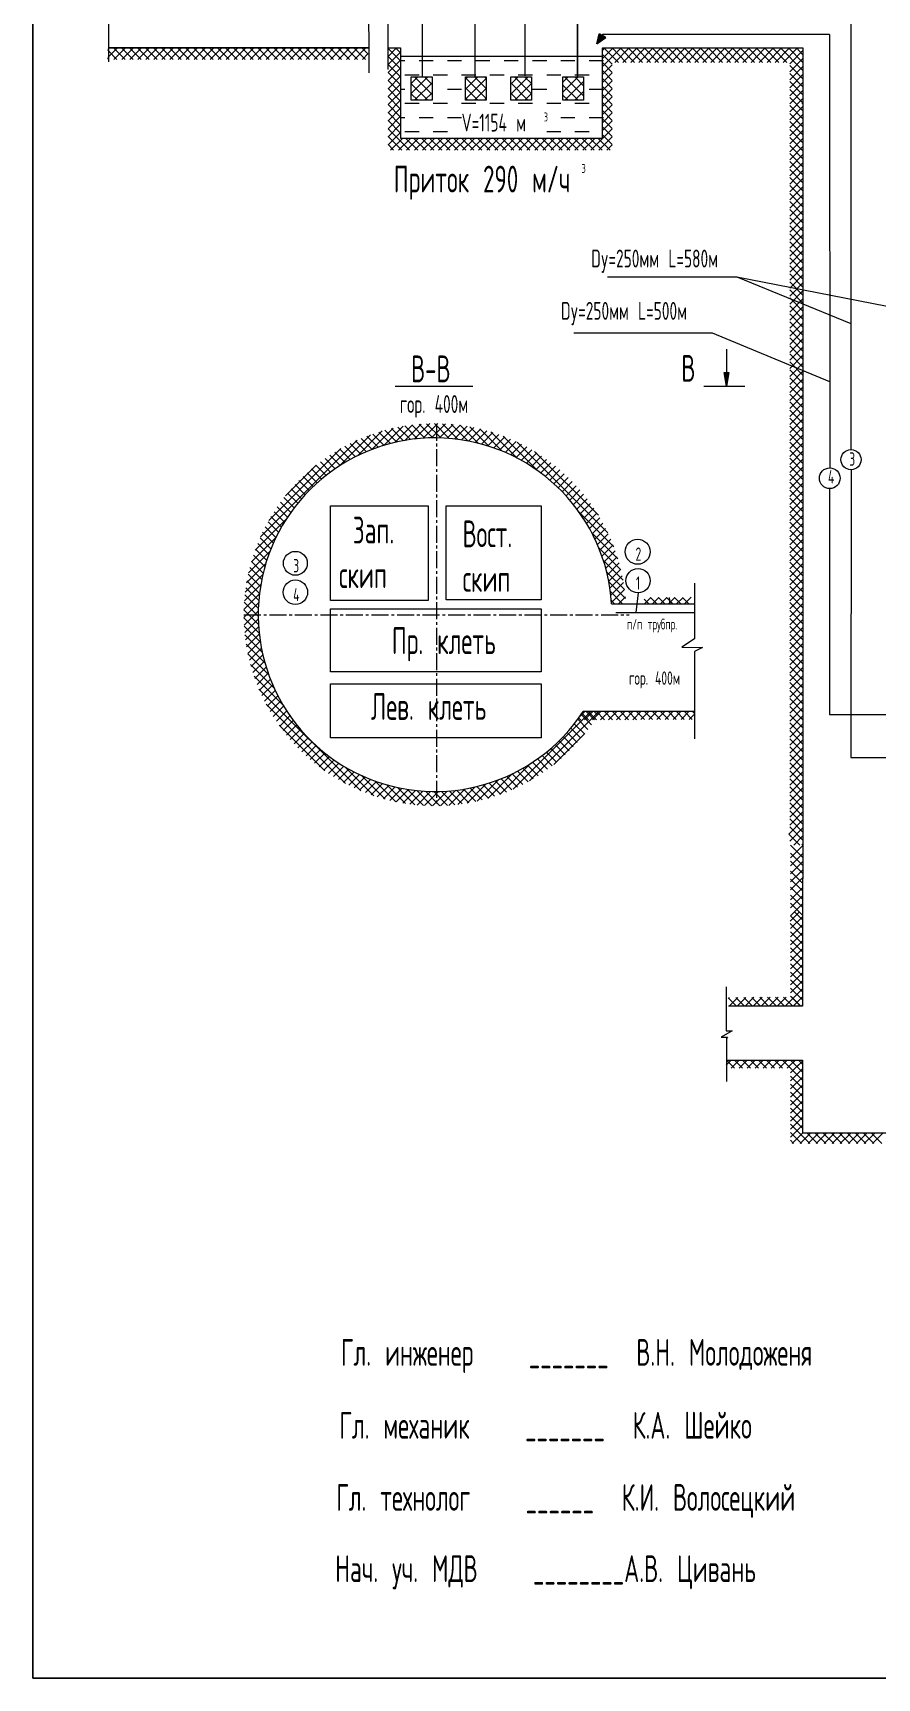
# Model space of a CAD drawing. Header units: millimetres. Extents: x 1857 to 3971, y -2050 to 1510.
# Drawn here: x 1857 to 2803, y -2050 to -207 of the extents above; entities that cross this region are included whole.
import ezdxf

# ---------------------------------------------------------------- set-up
doc = ezdxf.new("R2010")
doc.units = ezdxf.units.MM
doc.linetypes.add('осевая2', pattern=[28.575, 19.05, -3.175, 3.175, -3.175])
doc.styles.get("Standard").update_dxf_attribs({"font": 'txt.shx', "width": 0.6, "height": 10})
pattern_1 = [(45, (2623.195, 0), (-4.490128, 4.490128), []), (135, (2623.195, 0), (-4.490128, -4.490128), [])]

# ---------------------------------------------------------------- blocks, each defined once
blk = doc.blocks.new('стрелка')
blk.add_hatch(color=256).paths.add_polyline_path([(-130.5, 474.7), (-140.5, 467.6), (-137.8, 479.1)])
for p, q in [((-140.5, 467.6), (-137.8, 479.1)), ((-130.5, 474.7), (-140.5, 467.6)), ((-137.8, 479.1), (-130.5, 474.7))]:
    blk.add_line(p, q)

msp = doc.modelspace()

# ---------------------------------------------------------------- hatches: boundary and pattern name
at = {"lineweight": 0}
h = msp.add_hatch(dxfattribs=at)
h.set_pattern_fill('ANSI37', color=256, scale=2, style=0)
h.set_pattern_definition([(45, (2636.648, -383.1306), (-4.49013, 4.49013), []), (135, (2636.648, -383.1306), (-4.49013, -4.49013), [])])
h.paths.add_polyline_path([(1941.1, -236.7), (2232.8, -236.7), (2232.8, -223.7), (1941.1, -223.7)])
h = msp.add_hatch(dxfattribs=at)
h.set_pattern_fill('ANSI37', color=256, scale=2.5, style=0)
h.set_pattern_definition([(45, (2623.195, 0), (-5.61266, 5.61266), []), (135, (2623.195, 0), (-5.61266, -5.61266), [])])
h.paths.add_polyline_path([(2281, -256.2), (2304.3, -256.2), (2304.3, -282.4), (2281, -282.4)])
h.paths.add_polyline_path([(2365, -280), (2365, -282.4), (2341.8, -282.4), (2341.8, -256.2), (2365, -256.2)])
h.paths.add_polyline_path([(2392.4, -256.2), (2415.6, -256.2), (2415.6, -282.4), (2392.4, -282.4)])
h.paths.add_polyline_path([(2450.8, -256.2), (2474, -256.2), (2474, -282.4), (2450.8, -282.4)])
msp.add_hatch(color=256, dxfattribs=at).paths.add_polyline_path([(2631.6, -587.4), (2636.7, -587.4), (2634, -602.7)])
h = msp.add_hatch(dxfattribs=at)
h.set_pattern_fill('ANSI37', color=256, scale=2, style=0)
h.set_pattern_definition(pattern_1)
edge = h.paths.add_edge_path()
edge.add_line((2492.3, -967), (2473.5, -967))
edge.add_line((2473.5, -967), (2457, -954.8))
edge.add_line((2457, -954.8), (2481.2, -846.5))
edge.add_line((2481.2, -846.5), (2521.4, -846.5))
edge.add_arc((2307.7, -858.8), 214.1, 3.2894, 329.6294)
edge = h.paths.add_edge_path()
edge.add_line((2473.5, -967), (2457, -954.8))
edge.add_line((2457, -954.8), (2481.2, -846.5))
edge.add_line((2481.2, -846.5), (2505.3, -846.5))
edge.add_arc((2307.7, -858.8), 198.1, 3.5554, 326.8772)
h = msp.add_hatch(dxfattribs=at)
h.set_pattern_fill('ANSI37', color=256, scale=2, style=0)
h.set_pattern_definition([(45, (2526.7337, 0), (-4.49013, 4.49013), []), (135, (2526.7337, 0), (-4.49013, -4.49013), [])])
h.paths.add_polyline_path([(2542.3, -846.5), (2594.5, -846.5), (2594.5, -839.3), (2541.7, -839.5)])
h.paths.add_polyline_path([(2473.5, -967), (2598.1, -967), (2598.1, -976), (2466.7, -976.8)])
h = msp.add_hatch(dxfattribs=at)
h.set_pattern_fill('ANSI37', color=256, scale=2, style=0)
h.set_pattern_definition(pattern_1)
h.paths.add_polyline_path([(2636.3, -1297), (2636.3, -1287.7), (2719.2, -1286.9), (2719.2, -1297)])
h.paths.add_polyline_path([(2634, -1357.8), (2633.8, -1366.9), (2719.2, -1366.9), (2719.2, -1357.8)])

# ---------------------------------------------------------------- linework, layer by layer
at = {"lineweight": 15}
for p, q in [((2773.5, 263.8), (2773.5, -589.5)), ((2293.1, -108.9), (2293.1, -256.2)), ((2352.2, -107.9), (2352.2, -255.6)), ((2408.3, -107.9), (2408.3, -255)), ((2749.6, -208.7), (2495.3, -208.7)), ((2749.6, -208.7), (2749.8, -694.3)), ((2254.9, -223.9), (2268.9, -223.9)), ((2268.9, -223.9), (2268.9, -324.9)), ((2268.9, -233), (2495.2, -233)), ((2495.2, -324.9), (2495.2, -223.9)), ((2495.2, -223.9), (2719.8, -223.9)), ((2719.8, -223.9), (2719.8, -1116.9)), ((2268.9, -324.9), (2495.2, -324.9)), ((2634.1, -561.3), (2634.1, -601.6)), ((2773.5, -589.5), (2773.4, -673.8)), ((2608.9, -602.7), (2654.8, -602.7)), ((2773.6, -696.5), (2773.5, -1018.9)), ((2749.6, -717.4), (2749.6, -970.5)), ((2505.3, -846.5), (2598.2, -846.5)), ((2473.5, -967), (2598.1, -967)), ((2749.6, -970.5), (3073.9, -970.5)), ((2773.5, -1018.9), (3076.6, -1018.9)), ((2719.8, -1116.9), (2719.2, -1192)), ((2719.2, -1192), (2719.2, -1297.2)), ((2636.3, -1297), (2719.2, -1297)), ((2634, -1357.8), (2719.2, -1357.8)), ((2719.2, -1357.8), (2719.2, -1439.1)), ((2719.2, -1439.1), (2976.7, -1439.1))]:
    msp.add_line(p, q, dxfattribs=at)
at = {"lineweight": 0}
for p, q in [((2495.3, -208.7), (2491.4, -215.6)), ((2255, -224.5), (2255.6, -223.9)), ((2255, -233.5), (2264.6, -223.9)), ((2268.9, -238.4), (2255, -224.5)), ((2255, -242.5), (2268.9, -228.6)), ((2268.9, -247.4), (2255, -233.4)), ((2255, -251.5), (2268.9, -237.6)), ((2268.9, -229.4), (2263.4, -223.9)), ((2268.9, -238.1), (2273.9, -238.1)), ((2289.8, -238.1), (2305.7, -238.1)), ((2321.6, -238.1), (2337.4, -238.1)), ((2353.3, -238.1), (2369.2, -238.1)), ((2385.1, -238.1), (2400.9, -238.1)), ((2416.8, -238.1), (2432.7, -238.1)), ((2448.6, -238.1), (2464.4, -238.1)), ((2480.3, -238.1), (2496.2, -238.1)), ((2495.2, -226.7), (2498, -223.9)), ((2495.2, -235.7), (2507, -223.9)), ((2495.2, -244.7), (2516, -223.9)), ((2506.2, -242.2), (2495.2, -231.3)), ((2513, -240), (2496.9, -223.9)), ((2521.9, -240), (2505.9, -223.9)), ((2508.9, -240), (2525, -223.9)), ((2530.9, -240), (2514.9, -223.9)), ((2517.9, -240), (2534, -223.9)), ((2539.9, -240), (2523.8, -223.9)), ((2526.9, -240), (2542.9, -223.9)), ((2548.9, -240), (2532.8, -223.9)), ((2535.9, -240), (2551.9, -223.9)), ((2557.9, -240), (2541.8, -223.9)), ((2544.8, -240), (2560.9, -223.9)), ((2566.8, -240), (2550.8, -223.9)), ((2553.8, -240), (2569.9, -223.9)), ((2575.8, -240), (2559.8, -223.9)), ((2562.8, -240), (2578.9, -223.9)), ((2584.8, -240), (2568.7, -223.9)), ((2571.8, -240), (2587.8, -223.9)), ((2593.8, -240), (2577.7, -223.9)), ((2580.8, -240), (2596.8, -223.9)), ((2602.8, -240), (2586.7, -223.9)), ((2589.7, -240), (2605.8, -223.9)), ((2611.7, -240), (2595.7, -223.9)), ((2598.7, -240), (2614.8, -223.9)), ((2620.7, -240), (2604.7, -223.9)), ((2607.7, -240), (2623.8, -223.9)), ((2629.7, -240), (2613.6, -223.9)), ((2616.7, -240), (2632.7, -223.9)), ((2638.7, -240), (2622.6, -223.9)), ((2625.7, -240), (2641.7, -223.9)), ((2647.7, -240), (2631.6, -223.9)), ((2634.6, -240), (2650.7, -223.9)), ((2656.6, -240), (2640.6, -223.9)), ((2643.6, -240), (2659.7, -223.9)), ((2665.6, -240), (2649.6, -223.9)), ((2652.6, -240), (2668.7, -223.9)), ((2674.6, -240), (2658.5, -223.9)), ((2661.6, -240), (2677.6, -223.9)), ((2683.6, -240), (2667.5, -223.9)), ((2670.6, -240), (2686.6, -223.9)), ((2692.6, -240), (2676.5, -223.9)), ((2679.5, -240), (2695.6, -223.9)), ((2701.6, -240), (2685.5, -223.9)), ((2688.5, -240), (2704.6, -223.9)), ((2719.8, -249.3), (2694.5, -223.9)), ((2697.5, -240), (2713.6, -223.9)), ((2719.8, -240.3), (2703.5, -223.9)), ((2704.9, -241.6), (2719.8, -226.6)), ((2704.9, -250.5), (2719.8, -235.6)), ((2719.8, -231.4), (2712.4, -223.9)), ((2268.9, -256.4), (2255, -242.4)), ((2255, -260.5), (2268.9, -246.5)), ((2268.9, -265.3), (2255, -251.4)), ((2255, -269.5), (2268.9, -255.5)), ((2273.9, -254), (2289.8, -254)), ((2305.7, -254), (2321.6, -254)), ((2337.4, -254), (2353.3, -254)), ((2369.2, -254), (2385.1, -254)), ((2400.9, -254), (2416.8, -254)), ((2432.7, -254), (2448.6, -254)), ((2464.4, -254), (2480.3, -254)), ((2506.2, -251.2), (2495.2, -240.2)), ((2495.2, -253.7), (2506.2, -242.7)), ((2506.2, -260.2), (2495.2, -249.2)), ((2495.2, -262.7), (2506.2, -251.7)), ((2719.8, -258.3), (2704.9, -243.4)), ((2704.9, -259.5), (2719.8, -244.6)), ((2719.8, -267.3), (2704.9, -252.4)), ((2704.9, -268.5), (2719.8, -253.6)), ((2718.4, -254), (2719.8, -254)), ((2268.9, -274.3), (2255, -260.4)), ((2255, -278.4), (2268.9, -264.5)), ((2268.9, -283.3), (2255, -269.4)), ((2255, -287.4), (2268.9, -273.5)), ((2268.9, -269.9), (2273.9, -269.9)), ((2321.6, -269.9), (2337.4, -269.9)), ((2416.8, -269.9), (2432.7, -269.9)), ((2480.3, -269.9), (2496.2, -269.9)), ((2506.2, -269.2), (2495.2, -258.2)), ((2495.2, -271.6), (2506.2, -260.7)), ((2506.2, -278.2), (2495.2, -267.2)), ((2495.2, -280.6), (2506.2, -269.6)), ((2506.2, -287.1), (2495.2, -276.2)), ((2719.8, -276.3), (2704.9, -261.3)), ((2704.9, -277.5), (2719.8, -262.6)), ((2719.8, -285.2), (2704.9, -270.3)), ((2704.9, -286.5), (2719.8, -271.5)), ((2268.9, -292.3), (2255, -278.3)), ((2255, -296.4), (2268.9, -282.5)), ((2268.9, -301.3), (2255, -287.3)), ((2255, -305.4), (2268.9, -291.4)), ((2273.9, -285.8), (2289.8, -285.8)), ((2305.7, -285.8), (2321.6, -285.8)), ((2337.4, -285.8), (2353.3, -285.8)), ((2369.2, -285.8), (2385.1, -285.8)), ((2400.9, -285.8), (2416.8, -285.8)), ((2432.7, -285.8), (2448.6, -285.8)), ((2464.4, -285.8), (2480.3, -285.8)), ((2495.2, -289.6), (2506.2, -278.6)), ((2506.2, -296.1), (2495.2, -285.1)), ((2495.2, -298.6), (2506.2, -287.6)), ((2506.2, -305.1), (2495.2, -294.1)), ((2719.8, -294.2), (2704.9, -279.3)), ((2704.9, -295.4), (2719.8, -280.5)), ((2719.8, -303.2), (2704.9, -288.3)), ((2704.9, -304.4), (2719.8, -289.5)), ((2718.4, -285.8), (2719.8, -285.8)), ((2268.9, -310.2), (2255, -296.3)), ((2255, -314.4), (2268.9, -300.4)), ((2268.9, -319.2), (2255, -305.3)), ((2255, -323.3), (2268.9, -309.4)), ((2268.9, -301.6), (2273.9, -301.6)), ((2289.8, -301.6), (2305.7, -301.6)), ((2321.6, -301.6), (2337.4, -301.6)), ((2448.6, -301.6), (2464.4, -301.6)), ((2480.3, -301.6), (2496.2, -301.6)), ((2495.2, -307.6), (2506.2, -296.6)), ((2506.2, -314.1), (2495.2, -303.1)), ((2495.2, -316.5), (2506.2, -305.6)), ((2506.2, -323.1), (2495.2, -312.1)), ((2719.8, -312.2), (2704.9, -297.3)), ((2704.9, -313.4), (2719.8, -298.5)), ((2719.8, -321.2), (2704.9, -306.2)), ((2704.9, -322.4), (2719.8, -307.5)), ((2279.2, -338.5), (2255, -314.3)), ((2255, -332.3), (2268.9, -318.4)), ((2270.3, -338.5), (2255, -323.2)), ((2257.7, -338.5), (2271.4, -324.9)), ((2266.7, -338.5), (2280.4, -324.9)), ((2273.9, -317.5), (2289.8, -317.5)), ((2288.2, -338.5), (2274.5, -324.9)), ((2275.7, -338.5), (2289.3, -324.9)), ((2297.2, -338.5), (2283.5, -324.9)), ((2284.7, -338.5), (2298.3, -324.9)), ((2306.2, -338.5), (2292.5, -324.9)), ((2293.6, -338.5), (2307.3, -324.9)), ((2315.2, -338.5), (2301.5, -324.9)), ((2302.6, -338.5), (2316.3, -324.9)), ((2305.7, -317.5), (2321.6, -317.5)), ((2324.1, -338.5), (2310.5, -324.9)), ((2311.6, -338.5), (2325.3, -324.9)), ((2333.1, -338.5), (2319.4, -324.9)), ((2320.6, -338.5), (2334.2, -324.9)), ((2342.1, -338.5), (2328.4, -324.9)), ((2329.6, -338.5), (2343.2, -324.9)), ((2351.1, -338.5), (2337.4, -324.9)), ((2338.5, -338.5), (2352.2, -324.9)), ((2360.1, -338.5), (2346.4, -324.9)), ((2347.5, -338.5), (2361.2, -324.9)), ((2369, -338.5), (2355.4, -324.9)), ((2356.5, -338.5), (2370.2, -324.9)), ((2378, -338.5), (2364.3, -324.9)), ((2365.5, -338.5), (2379.1, -324.9)), ((2387, -338.5), (2373.3, -324.9)), ((2374.5, -338.5), (2388.1, -324.9)), ((2396, -338.5), (2382.3, -324.9)), ((2383.4, -338.5), (2397.1, -324.9)), ((2405, -338.5), (2391.3, -324.9)), ((2392.4, -338.5), (2406.1, -324.9)), ((2413.9, -338.5), (2400.3, -324.9)), ((2401.4, -338.5), (2415.1, -324.9)), ((2422.9, -338.5), (2409.3, -324.9)), ((2410.4, -338.5), (2424, -324.9)), ((2431.9, -338.5), (2418.2, -324.9)), ((2419.4, -338.5), (2433, -324.9)), ((2440.9, -338.5), (2427.2, -324.9)), ((2428.3, -338.5), (2442, -324.9)), ((2432.7, -317.5), (2448.6, -317.5)), ((2449.9, -338.5), (2436.2, -324.9)), ((2437.3, -338.5), (2451, -324.9)), ((2458.8, -338.5), (2445.2, -324.9)), ((2446.3, -338.5), (2460, -324.9)), ((2467.8, -338.5), (2454.2, -324.9)), ((2455.3, -338.5), (2468.9, -324.9)), ((2476.8, -338.5), (2463.1, -324.9)), ((2464.3, -338.5), (2477.9, -324.9)), ((2464.4, -317.5), (2480.3, -317.5)), ((2485.8, -338.5), (2472.1, -324.9)), ((2473.2, -338.5), (2486.9, -324.9)), ((2494.8, -338.5), (2481.1, -324.9)), ((2482.2, -338.5), (2506.2, -314.5)), ((2503.7, -338.5), (2490.1, -324.9)), ((2491.2, -338.5), (2506.2, -323.5)), ((2506.2, -332), (2495.2, -321.1)), ((2719.8, -330.1), (2704.9, -315.2)), ((2704.9, -331.4), (2719.8, -316.4)), ((2719.8, -339.1), (2704.9, -324.2)), ((2704.9, -340.3), (2719.8, -325.4)), ((2718.4, -317.5), (2719.8, -317.5)), ((2261.3, -338.5), (2255, -332.2)), ((2500.2, -338.5), (2506.2, -332.5)), ((2719.8, -348.1), (2704.9, -333.2)), ((2704.9, -349.3), (2719.8, -334.4)), ((2719.8, -357.1), (2704.9, -342.2)), ((2704.9, -358.3), (2719.8, -343.4)), ((2719.8, -366.1), (2704.9, -351.1)), ((2704.9, -367.3), (2719.8, -352.4)), ((2719.8, -375), (2704.9, -360.1)), ((2704.9, -376.3), (2719.8, -361.3)), ((2719.8, -384), (2704.9, -369.1)), ((2704.9, -385.2), (2719.8, -370.3)), ((2719.8, -393), (2704.9, -378.1)), ((2704.9, -394.2), (2719.8, -379.3)), ((2719.8, -402), (2704.9, -387.1)), ((2704.9, -403.2), (2719.8, -388.3)), ((2719.8, -411), (2704.9, -396)), ((2704.9, -412.2), (2719.8, -397.3)), ((2719.8, -419.9), (2704.9, -405)), ((2704.9, -421.2), (2719.8, -406.2)), ((2719.8, -428.9), (2704.9, -414)), ((2704.9, -430.1), (2719.8, -415.2)), ((2719.8, -437.9), (2704.9, -423)), ((2704.9, -439.1), (2719.8, -424.2)), ((2719.8, -446.9), (2704.9, -432)), ((2704.9, -448.1), (2719.8, -433.2)), ((2719.8, -455.9), (2704.9, -440.9)), ((2704.9, -457.1), (2719.8, -442.2)), ((2719.8, -464.8), (2704.9, -449.9)), ((2704.9, -466.1), (2719.8, -451.1)), ((2719.8, -473.8), (2704.9, -458.9)), ((2704.9, -475), (2719.8, -460.1)), ((2719.8, -482.8), (2704.9, -467.9)), ((2704.9, -484), (2719.8, -469.1)), ((2719.8, -491.8), (2704.9, -476.9)), ((2704.9, -493), (2719.8, -478.1)), ((2501, -480.3), (2645.6, -480.3)), ((2645.6, -480.3), (2920.1, -534)), ((2645.6, -480.3), (2773.5, -532.5)), ((2719.8, -500.8), (2704.9, -485.8)), ((2704.9, -502), (2719.8, -487.1)), ((2719.8, -509.7), (2704.9, -494.8)), ((2704.9, -511), (2719.8, -496)), ((2719.8, -518.7), (2704.9, -503.8)), ((2704.9, -519.9), (2719.8, -505)), ((2719.8, -527.7), (2704.9, -512.8)), ((2704.9, -528.9), (2719.8, -514)), ((2719.8, -536.7), (2704.9, -521.8)), ((2704.9, -537.9), (2719.8, -523)), ((2719.8, -545.7), (2704.9, -530.7)), ((2704.9, -546.9), (2719.8, -532)), ((2463.1, -542.9), (2617.9, -542.9)), ((2617.9, -542.9), (2749.6, -597.5)), ((2719.8, -554.6), (2704.9, -539.7)), ((2704.9, -555.9), (2719.8, -540.9)), ((2719.8, -563.6), (2704.9, -548.7)), ((2704.9, -564.9), (2719.8, -549.9)), ((2719.8, -572.6), (2704.9, -557.7)), ((2704.9, -573.8), (2719.8, -558.9)), ((2719.8, -581.6), (2704.9, -566.7)), ((2704.9, -582.8), (2719.8, -567.9)), ((2719.8, -590.6), (2704.9, -575.6)), ((2704.9, -591.8), (2719.8, -576.9)), ((2719.8, -599.5), (2704.9, -584.6)), ((2704.9, -600.8), (2719.8, -585.9)), ((2263, -602.9), (2350.1, -602.9)), ((2719.8, -608.5), (2704.9, -593.6)), ((2704.9, -609.8), (2719.8, -594.8)), ((2719.8, -617.5), (2704.9, -602.6)), ((2704.9, -618.7), (2719.8, -603.8)), ((2719.8, -626.5), (2704.9, -611.6)), ((2704.9, -627.7), (2719.8, -612.8)), ((2719.8, -635.5), (2704.9, -620.5)), ((2704.9, -636.7), (2719.8, -621.8)), ((2719.8, -644.4), (2704.9, -629.5)), ((2704.9, -645.7), (2719.8, -630.8)), ((2719.8, -653.4), (2704.9, -638.5)), ((2704.9, -654.7), (2719.8, -639.7)), ((2719.8, -662.4), (2704.9, -647.5)), ((2704.9, -663.6), (2719.8, -648.7)), ((2719.8, -671.4), (2704.9, -656.5)), ((2704.9, -672.6), (2719.8, -657.7)), ((2719.8, -680.4), (2704.9, -665.4)), ((2704.9, -681.6), (2719.8, -666.7)), ((2719.8, -689.3), (2704.9, -674.4)), ((2704.9, -690.6), (2719.8, -675.7)), ((2719.8, -698.3), (2704.9, -683.4)), ((2704.9, -699.6), (2719.8, -684.6)), ((2719.8, -707.3), (2704.9, -692.4)), ((2704.9, -708.5), (2719.8, -693.6)), ((2719.8, -716.3), (2704.9, -701.4)), ((2704.9, -717.5), (2719.8, -702.6)), ((2719.8, -725.3), (2704.9, -710.3)), ((2704.9, -726.5), (2719.8, -711.6)), ((2719.8, -734.2), (2704.9, -719.3)), ((2704.9, -735.5), (2719.8, -720.6)), ((2719.8, -743.2), (2704.9, -728.3)), ((2704.9, -744.5), (2719.8, -729.5)), ((2719.8, -752.2), (2704.9, -737.3)), ((2704.9, -753.4), (2719.8, -738.5)), ((2719.8, -761.2), (2704.9, -746.3)), ((2704.9, -762.4), (2719.8, -747.5)), ((2719.8, -770.2), (2704.9, -755.2)), ((2704.9, -771.4), (2719.8, -756.5)), ((2719.8, -779.1), (2704.9, -764.2)), ((2704.9, -780.4), (2719.8, -765.5)), ((2719.8, -788.1), (2704.9, -773.2)), ((2704.9, -789.4), (2719.8, -774.4)), ((2719.8, -797.1), (2704.9, -782.2)), ((2704.9, -798.3), (2719.8, -783.4)), ((2719.8, -806.1), (2704.9, -791.2)), ((2704.9, -807.3), (2719.8, -792.4)), ((2719.8, -815.1), (2704.9, -800.1)), ((2704.9, -816.3), (2719.8, -801.4)), ((2719.8, -824), (2704.9, -809.1)), ((2704.9, -825.3), (2719.8, -810.4)), ((2719.8, -833), (2704.9, -818.1)), ((2704.9, -834.3), (2719.8, -819.3)), ((2719.8, -842), (2704.9, -827.1)), ((2704.9, -843.2), (2719.8, -828.3)), ((2535.1, -834.3), (2532.6, -856.3)), ((2569.9, -839.5), (2570.5, -846.5)), ((2719.8, -851), (2704.9, -836.1)), ((2704.9, -852.2), (2719.8, -837.3)), ((2719.8, -860), (2704.9, -845)), ((2704.9, -861.2), (2719.8, -846.3)), ((2510.2, -856.3), (2598.2, -856.3)), ((2719.8, -869), (2704.9, -854)), ((2704.9, -870.2), (2719.8, -855.3)), ((2719.8, -877.9), (2704.9, -863)), ((2704.9, -879.2), (2719.8, -864.2)), ((2719.8, -886.9), (2704.9, -872)), ((2704.9, -888.1), (2719.8, -873.2)), ((2719.8, -895.9), (2704.9, -881)), ((2704.9, -897.1), (2719.8, -882.2)), ((2719.8, -904.9), (2704.9, -890)), ((2704.9, -906.1), (2719.8, -891.2)), ((2719.8, -913.9), (2704.9, -898.9)), ((2704.9, -915.1), (2719.8, -900.2)), ((2719.8, -922.8), (2704.9, -907.9)), ((2704.9, -924.1), (2719.8, -909.1)), ((2719.8, -931.8), (2704.9, -916.9)), ((2704.9, -933), (2719.8, -918.1)), ((2719.8, -940.8), (2704.9, -925.9)), ((2704.9, -942), (2719.8, -927.1)), ((2719.8, -949.8), (2704.9, -934.9)), ((2704.9, -951), (2719.8, -936.1)), ((2719.8, -958.8), (2704.9, -943.8)), ((2704.9, -960), (2719.8, -945.1)), ((2719.8, -967.7), (2704.9, -952.8)), ((2704.9, -969), (2719.8, -954)), ((2719.8, -976.7), (2704.9, -961.8)), ((2704.9, -977.9), (2719.8, -963)), ((2719.8, -985.7), (2704.9, -970.8)), ((2704.9, -986.9), (2719.8, -972)), ((2719.8, -994.7), (2704.9, -979.8)), ((2704.9, -995.9), (2719.8, -981)), ((2719.8, -1003.7), (2704.9, -988.7)), ((2704.9, -1004.9), (2719.8, -990)), ((2719.8, -1012.6), (2704.9, -997.7)), ((2704.9, -1013.9), (2719.8, -998.9)), ((2719.8, -1021.6), (2704.9, -1006.7)), ((2704.9, -1022.8), (2719.8, -1007.9)), ((2719.8, -1030.6), (2704.9, -1015.7)), ((2704.9, -1031.8), (2719.8, -1016.9)), ((2719.8, -1039.6), (2704.9, -1024.7)), ((2704.9, -1040.8), (2719.8, -1025.9)), ((2719.8, -1048.6), (2704.9, -1033.6)), ((2704.9, -1049.8), (2719.8, -1034.9)), ((2719.8, -1057.5), (2704.9, -1042.6)), ((2704.9, -1058.8), (2719.8, -1043.8)), ((2719.8, -1066.5), (2704.9, -1051.6)), ((2704.9, -1067.7), (2719.8, -1052.8)), ((2719.8, -1075.5), (2704.9, -1060.6)), ((2704.9, -1076.7), (2719.8, -1061.8)), ((2719.8, -1084.5), (2704.9, -1069.6)), ((2704.9, -1085.7), (2719.8, -1070.8)), ((2719.8, -1093.5), (2704.9, -1078.5)), ((2704.9, -1094.7), (2719.8, -1079.8)), ((2704, -1104.6), (2719.8, -1088.7)), ((2716.3, -1116.9), (2704, -1104.6)), ((2719.8, -1102.4), (2704.9, -1087.5)), ((2719.8, -1111.4), (2704.9, -1096.5)), ((2705.1, -1112.5), (2719.8, -1097.7)), ((2719.1, -1130.3), (2705.7, -1116.9)), ((2705.7, -1131.2), (2719.1, -1117.8)), ((2709.7, -1116.9), (2719.8, -1106.7)), ((2718.7, -1116.9), (2719.8, -1115.7)), ((2719.1, -1139.3), (2705.7, -1125.9)), ((2705.7, -1140.2), (2719.1, -1126.8)), ((2719.1, -1148.3), (2705.7, -1134.9)), ((2705.7, -1149.2), (2719.1, -1135.8)), ((2705.7, -1158.2), (2719.1, -1144.8)), ((2705.7, -1167.1), (2719.1, -1153.7)), ((2719.2, -1159.4), (2705.8, -1146)), ((2719.2, -1168.3), (2705.8, -1154.9)), ((2719.2, -1177.3), (2705.8, -1163.9)), ((2705.8, -1178.2), (2719.2, -1164.8)), ((2719.2, -1186.3), (2705.8, -1172.9)), ((2705.8, -1187.2), (2719.2, -1173.8)), ((2705.3, -1202), (2715.4, -1192)), ((2719.2, -1195.3), (2705.8, -1181.9)), ((2705.8, -1196.2), (2719.2, -1182.8)), ((2719.2, -1209.6), (2705.8, -1196.2)), ((2705.8, -1210.5), (2719.2, -1197.1)), ((2719.2, -1200.6), (2710.6, -1192)), ((2719.2, -1218.6), (2705.3, -1204.6)), ((2705.8, -1219.5), (2719.2, -1206.1)), ((2719.2, -1227.6), (2705.8, -1214.2)), ((2705.8, -1228.5), (2719.2, -1215.1)), ((2719.2, -1236.5), (2705.8, -1223.1)), ((2705.8, -1237.5), (2719.2, -1224)), ((2719.2, -1245.5), (2705.8, -1232.1)), ((2705.8, -1246.4), (2719.2, -1233)), ((2719.2, -1254.5), (2705.8, -1241.1)), ((2705.8, -1255.4), (2719.2, -1242)), ((2719.2, -1263.5), (2705.8, -1250.1)), ((2705.8, -1264.4), (2719.2, -1251)), ((2719.2, -1272.5), (2705.8, -1259.1)), ((2705.8, -1273.4), (2719.2, -1260)), ((2719.2, -1281.4), (2705.8, -1268)), ((2705.8, -1282.4), (2719.2, -1269)), ((2633.9, -1275.6), (2633.9, -1324.9)), ((2719.2, -1290.4), (2705.8, -1277)), ((2705.8, -1291.3), (2719.2, -1277.9)), ((2716.8, -1297), (2705.8, -1286)), ((2709.2, -1297), (2719.2, -1286.9)), ((2640.5, -1324.9), (2628.3, -1332.1)), ((2633.9, -1324.9), (2640.5, -1324.9)), ((2705.8, -1363.2), (2711.3, -1357.8)), ((2719.2, -1371.2), (2705.8, -1357.8)), ((2705.8, -1372.2), (2719.2, -1358.8)), ((2719.2, -1362.3), (2714.7, -1357.8)), ((2719.2, -1380.2), (2705.8, -1366.8)), ((2705.8, -1381.1), (2719.2, -1367.7)), ((2719.2, -1389.2), (2705.8, -1375.8)), ((2705.8, -1390.1), (2719.2, -1376.7)), ((2719.2, -1398.2), (2705.8, -1384.8)), ((2705.8, -1399.1), (2719.2, -1385.7)), ((2719.2, -1407.2), (2705.8, -1393.8)), ((2705.8, -1408.1), (2719.2, -1394.7)), ((2719.2, -1416.1), (2705.8, -1402.7)), ((2705.8, -1417.1), (2719.2, -1403.7)), ((2719.2, -1425.1), (2705.8, -1411.7)), ((2705.8, -1426), (2719.2, -1412.6)), ((2719.2, -1434.1), (2705.8, -1420.7)), ((2705.8, -1435), (2719.2, -1421.6)), ((2727.3, -1451.1), (2705.8, -1429.7)), ((2705.8, -1444), (2719.2, -1430.6)), ((2718.3, -1451.1), (2705.8, -1438.7)), ((2709.3, -1451.1), (2705.8, -1447.6)), ((2707.7, -1451.1), (2719.7, -1439.1)), ((2716.7, -1451.1), (2728.7, -1439.1)), ((2736.2, -1451.1), (2724.2, -1439.1)), ((2725.7, -1451.1), (2737.7, -1439.1)), ((2745.2, -1451.1), (2733.2, -1439.1)), ((2734.7, -1451.1), (2746.6, -1439.1)), ((2754.2, -1451.1), (2742.2, -1439.1)), ((2743.6, -1451.1), (2755.6, -1439.1)), ((2763.2, -1451.1), (2751.2, -1439.1)), ((2752.6, -1451.1), (2764.6, -1439.1)), ((2772.2, -1451.1), (2760.2, -1439.1)), ((2761.6, -1451.1), (2773.6, -1439.1)), ((2781.1, -1451.1), (2769.2, -1439.1)), ((2770.6, -1451.1), (2782.6, -1439.1)), ((2790.1, -1451.1), (2778.1, -1439.1)), ((2779.6, -1451.1), (2791.5, -1439.1)), ((2799.1, -1451.1), (2787.1, -1439.1)), ((2788.5, -1451.1), (2800.5, -1439.1)), ((2808.1, -1451.1), (2796.1, -1439.1)), ((2797.5, -1451.1), (2809.5, -1439.1))]:
    msp.add_line(p, q, dxfattribs=at)
at = {"linetype": 'Continuous'}
msp.add_line((2233.6, -223.7), (1941.9, -223.7), dxfattribs=at)
at = {"linetype": 'осевая2', "lineweight": 0}
for p, q in [((2309.2, -644.8), (2309.2, -1072.9)), ((2093.6, -858.9), (2525, -858.9))]:
    msp.add_line(p, q, dxfattribs=at)
msp.add_lwpolyline([(1857.2, 939.2), (3970.9, 939.2), (3970.9, -2050.1), (1857.2, -2050.1)], close=True)
at = {"lineweight": 0}
for points in [[(1941.1, 192), (1941.1, -27.7), (1968.2, -34.3), (1925.5, -34.3), (1941.1, -45), (1942, -239.6)], [(2232.9, 177.3), (2232.9, -54.8), (2251.9, -59.4), (2222, -59.4), (2232.9, -66.8), (2233.5, -251.6)], [(2254.2, 181), (2254.2, 40.3), (2273.2, 35.7), (2243.3, 35.7), (2254.2, 28.2), (2254.9, -248)], [(2631.6, -587.4), (2636.7, -587.4), (2634, -602.7), (2631.6, -587.4)], [(2598.2, -823.6), (2598.2, -885.8), (2584, -895.3), (2607.2, -895.4), (2598.1, -900.1), (2598.1, -997.9)], [(2628.3, -1332.1), (2635.4, -1332.1), (2634, -1333.4), (2634, -1381.7)]]:
    msp.add_lwpolyline(points, dxfattribs=at)
at = {"linetype": 'Continuous'}
msp.add_lwpolyline([(2526.8, -109.2), (2518.8, -109.2), (2518.8, -152.3), (2467.3, -152.3), (2467.3, -256.2)], dxfattribs=at)
at = {"lineweight": 15}
for points in [[(2281, -256.2), (2304.3, -256.2), (2304.3, -282.4), (2281, -282.4)], [(2392.4, -256.2), (2415.6, -256.2), (2415.6, -282.4), (2392.4, -282.4)], [(2450.8, -256.2), (2474, -256.2), (2474, -282.4), (2450.8, -282.4)], [(2190.6, -736.8), (2299.9, -736.8), (2299.9, -842.7), (2190.6, -842.7)], [(2320.1, -736.8), (2426.6, -736.8), (2426.6, -842.2), (2320.1, -842.2)], [(2190.6, -852.3), (2426.6, -852.3), (2426.6, -922.7), (2190.6, -922.7)], [(2190.6, -936.3), (2426.6, -936.3), (2426.6, -996.9), (2190.6, -996.9)]]:
    msp.add_lwpolyline(points, close=True, dxfattribs=at)
msp.add_lwpolyline([(2365, -280), (2365, -282.4), (2341.8, -282.4), (2341.8, -256.2), (2365, -256.2), (2365, -280)], dxfattribs=at)
for centre, radius in [((2773.6, -685.1), 11.3), ((2749.8, -705.9), 11.6), ((2151.2, -801.2), 13.4), ((2534.6, -788.3), 14), ((2535.1, -820.7), 13.6), ((2151.2, -833.6), 13.7)]:
    msp.add_circle(centre, radius, dxfattribs=at)
msp.add_arc((2307.7, -858.8), 198.1, 3.5554, 326.8772, dxfattribs=at)

# ---------------------------------------------------------------- block references
at = {"lineweight": 0}
msp.add_blockref('стрелка', (2629.3, -687), dxfattribs=at)

# ---------------------------------------------------------------- texts
at = {"lineweight": 15, "attachment_point": 1}
for s, insert, char_height, width in [('V=1154 м', (2337.4, -297.5), 20, 193.455), ('3', (2429.5, -296.2), 10, 186.364), ('Приток 290 м/ч', (2261.4, -355.8), 30, 270.88), ('3', (2471.8, -353.9), 10, 186.364), ('Dy=250мм L=580м', (2482.6, -449.8), 20, 186.364), ('Dy=250мм L=500м', (2448.7, -508.4), 20, 186.364), ('В-В', (2280.8, -568.4), 30, 270.88), ('В', (2583.5, -567.8), 30, 186.364), ('гор. 400м', (2268.3, -612.8), 20, 270.88), ('3', (2771.6, -676.9), 15, 186.364), ('4', (2747.8, -696.8), 15, 186.364), (' Зап.\\Pскип', (2200.1, -749), 30, 270.88), ('Вост.\\Pскип', (2338.5, -753.2), 30, 270.88), ('2', (2532.2, -783.4), 15, 186.364), ('3', (2148.8, -796.3), 15, 186.364), ('4', (2148.8, -828.7), 15, 186.364), ('1', (2532.7, -815.8), 15, 186.364), ('п/п трубпр.', (2522.7, -863.4), 12, 270.88), ('Пр. клеть', (2259.3, -872.9), 30, 270.88), ('гор. 400м', (2524.9, -922.3), 15, 270.88), ('Лев. клеть', (2235.9, -946.6), 30, 270.88), ('Гл. инженер    _______  В.Н. Молодоженя ', (2202.3, -1670.2), 30, 695.44), ('Гл. механик    _______  К.А. Шейко', (2200.5, -1751.9), 30, 609.04), ('Гл. технолог    ______  К.И. Волосецкий', (2197, -1832.7), 30, 697.84), ('Нач. уч. МДВ    ________А.В. Цивань', (2195.8, -1912.5), 30, 640.24)]:
    msp.add_mtext(s, dxfattribs=dict(at, insert=insert, char_height=char_height, width=width))

doc.saveas('drawing.dxf')
